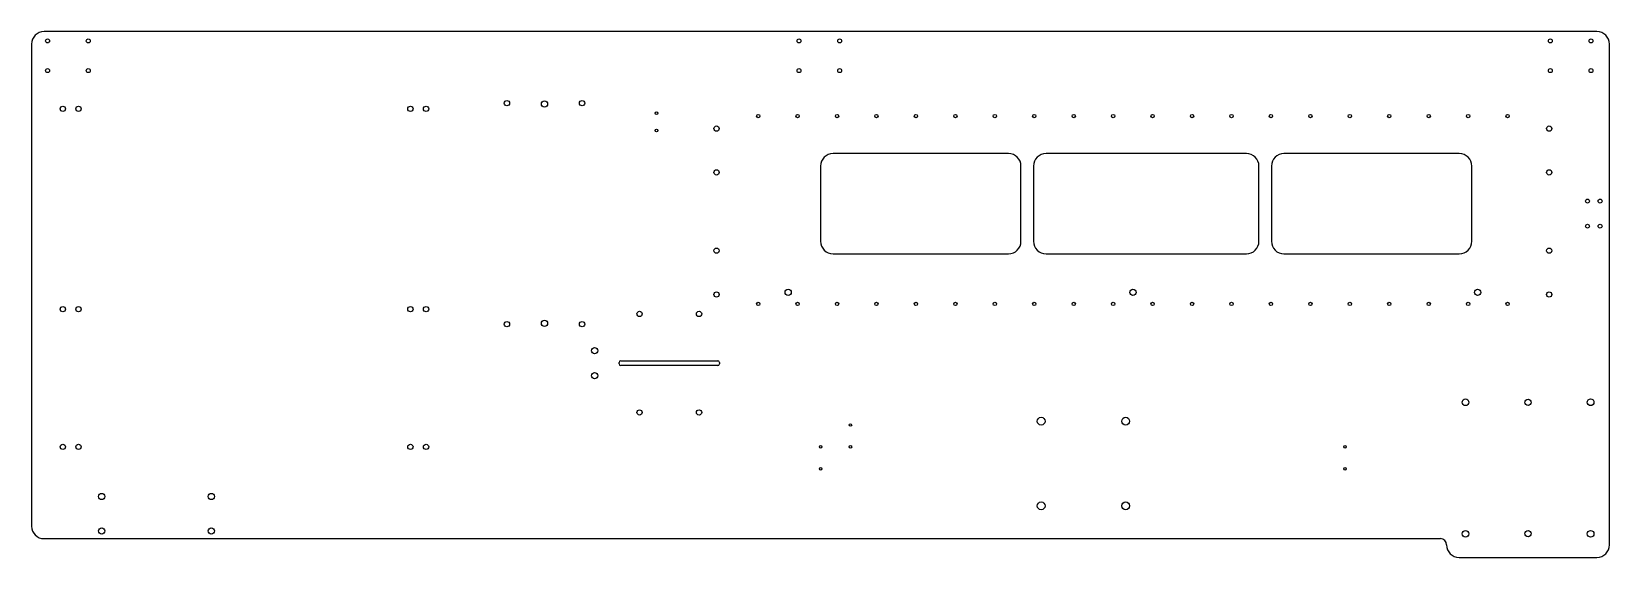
# Model space of a CAD drawing. Header units: inches. Extents: x -63 to 63, y -22 to 20.
import ezdxf

# ---------------------------------------------------------------- set-up
doc = ezdxf.new("R2010")
doc.units = ezdxf.units.IN
doc.header["$MEASUREMENT"] = 0
doc.linetypes.add('Continuous2', pattern=[0])

msp = doc.modelspace()

# ---------------------------------------------------------------- linework, layer by layer
at = {"color": 7, "linetype": 'Continuous2', "lineweight": -3, "true_color": 0xffffff}
for p, q in [((-63, 19), (-63, -19.5)), ((62, 20), (-62, 20)), ((63, -21), (63, 19)), ((15.01, 10.25), (1.01, 10.25)), ((34.01, 10.25), (18.01, 10.25)), ((51.01, 10.25), (37.01, 10.25)), ((0.01, 9.25), (0.01, 3.25)), ((16.01, 3.25), (16.01, 9.25)), ((17.01, 9.25), (17.01, 3.25)), ((35.01, 3.25), (35.01, 9.25)), ((36.01, 9.25), (36.01, 3.25)), ((52.01, 3.25), (52.01, 9.25)), ((1.01, 2.25), (15.01, 2.25)), ((18.01, 2.25), (34.01, 2.25)), ((37.01, 2.25), (51.01, 2.25)), ((-15.95, -6.3), (-8.2, -6.3)), ((-16.07, -6.55), (-16.07, -6.42)), ((-8.2, -6.67), (-15.95, -6.67)), ((-8.07, -6.42), (-8.07, -6.55)), ((-62, -20.5), (49.5, -20.5)), ((51, -22), (62, -22))]:
    msp.add_line(p, q, dxfattribs=at)
for centre, radius in [((-61.72, 19.25), 0.156), ((-58.47, 19.25), 0.156), ((-1.72, 19.25), 0.156), ((1.53, 19.25), 0.156), ((58.28, 19.25), 0.156), ((61.53, 19.25), 0.156), ((-61.72, 16.88), 0.156), ((-58.47, 16.88), 0.156), ((-1.72, 16.88), 0.156), ((1.53, 16.88), 0.156), ((58.28, 16.88), 0.156), ((61.53, 16.88), 0.156), ((-60.5, 13.83), 0.211), ((-59.25, 13.83), 0.211), ((-32.75, 13.83), 0.211), ((-31.5, 13.83), 0.211), ((-25.04, 14.28), 0.211), ((-22.04, 14.21), 0.25), ((-19.04, 14.28), 0.211), ((-13.1, 13.48), 0.101), ((-4.97, 13.25), 0.134), ((-1.83, 13.25), 0.134), ((1.32, 13.25), 0.134), ((4.47, 13.25), 0.134), ((7.62, 13.25), 0.134), ((10.77, 13.25), 0.134), ((13.92, 13.25), 0.134), ((17.07, 13.25), 0.134), ((20.22, 13.25), 0.134), ((23.37, 13.25), 0.134), ((26.52, 13.25), 0.134), ((29.67, 13.25), 0.134), ((32.82, 13.25), 0.134), ((35.97, 13.25), 0.134), ((39.12, 13.25), 0.134), ((42.27, 13.25), 0.134), ((45.42, 13.25), 0.134), ((48.57, 13.25), 0.134), ((51.72, 13.25), 0.134), ((54.87, 13.25), 0.134), ((-13.1, 12.1), 0.101), ((-8.3, 12.25), 0.211), ((58.19, 12.25), 0.211), ((-8.3, 8.75), 0.211), ((58.19, 8.75), 0.211), ((61.25, 6.46), 0.156), ((62.25, 6.46), 0.156), ((61.25, 4.46), 0.156), ((62.25, 4.46), 0.156), ((-8.3, 2.5), 0.211), ((58.19, 2.5), 0.211), ((-8.3, -1), 0.211), ((-2.58, -0.83), 0.25), ((24.95, -0.83), 0.25), ((52.47, -0.83), 0.25), ((58.19, -1), 0.211), ((-60.5, -2.17), 0.211), ((-59.25, -2.17), 0.211), ((-32.75, -2.17), 0.211), ((-31.5, -2.17), 0.211), ((-14.45, -2.55), 0.211), ((-9.7, -2.55), 0.211), ((-4.97, -1.75), 0.134), ((-1.83, -1.75), 0.134), ((1.32, -1.75), 0.134), ((4.47, -1.75), 0.134), ((7.62, -1.75), 0.134), ((10.77, -1.75), 0.134), ((13.92, -1.75), 0.134), ((17.07, -1.75), 0.134), ((20.22, -1.75), 0.134), ((23.37, -1.75), 0.134), ((26.52, -1.75), 0.134), ((29.67, -1.75), 0.134), ((32.82, -1.75), 0.134), ((35.97, -1.75), 0.134), ((39.12, -1.75), 0.134), ((42.27, -1.75), 0.134), ((45.42, -1.75), 0.134), ((48.57, -1.75), 0.134), ((51.72, -1.75), 0.134), ((54.87, -1.75), 0.134), ((-25.04, -3.37), 0.211), ((-22.04, -3.3), 0.25), ((-19.04, -3.37), 0.211), ((-18.04, -5.49), 0.25), ((-18.04, -7.49), 0.25), ((51.5, -9.61), 0.266), ((56.5, -9.61), 0.25), ((61.5, -9.61), 0.266), ((-14.45, -10.42), 0.211), ((-9.7, -10.42), 0.211), ((2.39, -11.42), 0.101), ((17.62, -11.12), 0.312), ((24.37, -11.12), 0.313), ((-60.5, -13.17), 0.211), ((-59.25, -13.17), 0.211), ((-32.75, -13.17), 0.211), ((-31.5, -13.17), 0.211), ((0.01, -13.17), 0.101), ((2.39, -13.17), 0.101), ((41.88, -13.17), 0.101), ((0.01, -14.92), 0.101), ((41.88, -14.92), 0.101), ((-57.4, -17.13), 0.25), ((-48.65, -17.13), 0.25), ((17.62, -17.88), 0.312), ((24.37, -17.88), 0.313), ((-57.4, -19.88), 0.25), ((-48.65, -19.88), 0.25), ((51.5, -20.11), 0.266), ((56.5, -20.11), 0.25), ((61.5, -20.11), 0.266)]:
    msp.add_circle(centre, radius, dxfattribs=at)
for centre, radius, start, end in [((-62, 19), 1, 90, 180), ((62, 19), 1, 0, 90), ((1.01, 9.25), 1, 90, 180), ((15.01, 9.25), 1, 0, 90), ((18.01, 9.25), 1, 90, 180), ((34.01, 9.25), 1, 0, 90), ((37.01, 9.25), 1, 90, 180), ((51.01, 9.25), 1, 0, 90), ((1.01, 3.25), 1, 180, 270), ((15.01, 3.25), 1, 270, 360), ((18.01, 3.25), 1, 180, 270), ((34.01, 3.25), 1, 270, 0), ((37.01, 3.25), 1, 180, 270), ((51.01, 3.25), 1, 270, 360), ((-15.95, -6.42), 0.125, 90, 180), ((-8.2, -6.42), 0.125, 360, 90), ((-15.95, -6.55), 0.125, 180, 270), ((-8.2, -6.55), 0.125, 270, 360), ((-62, -19.5), 1, 180, 270), ((49.5, -21), 0.5, 0, 90), ((51, -21), 1, 180, 270), ((62, -21), 1, 270, 0)]:
    msp.add_arc(centre, radius, start, end, dxfattribs=at)

doc.saveas('drawing.dxf')
